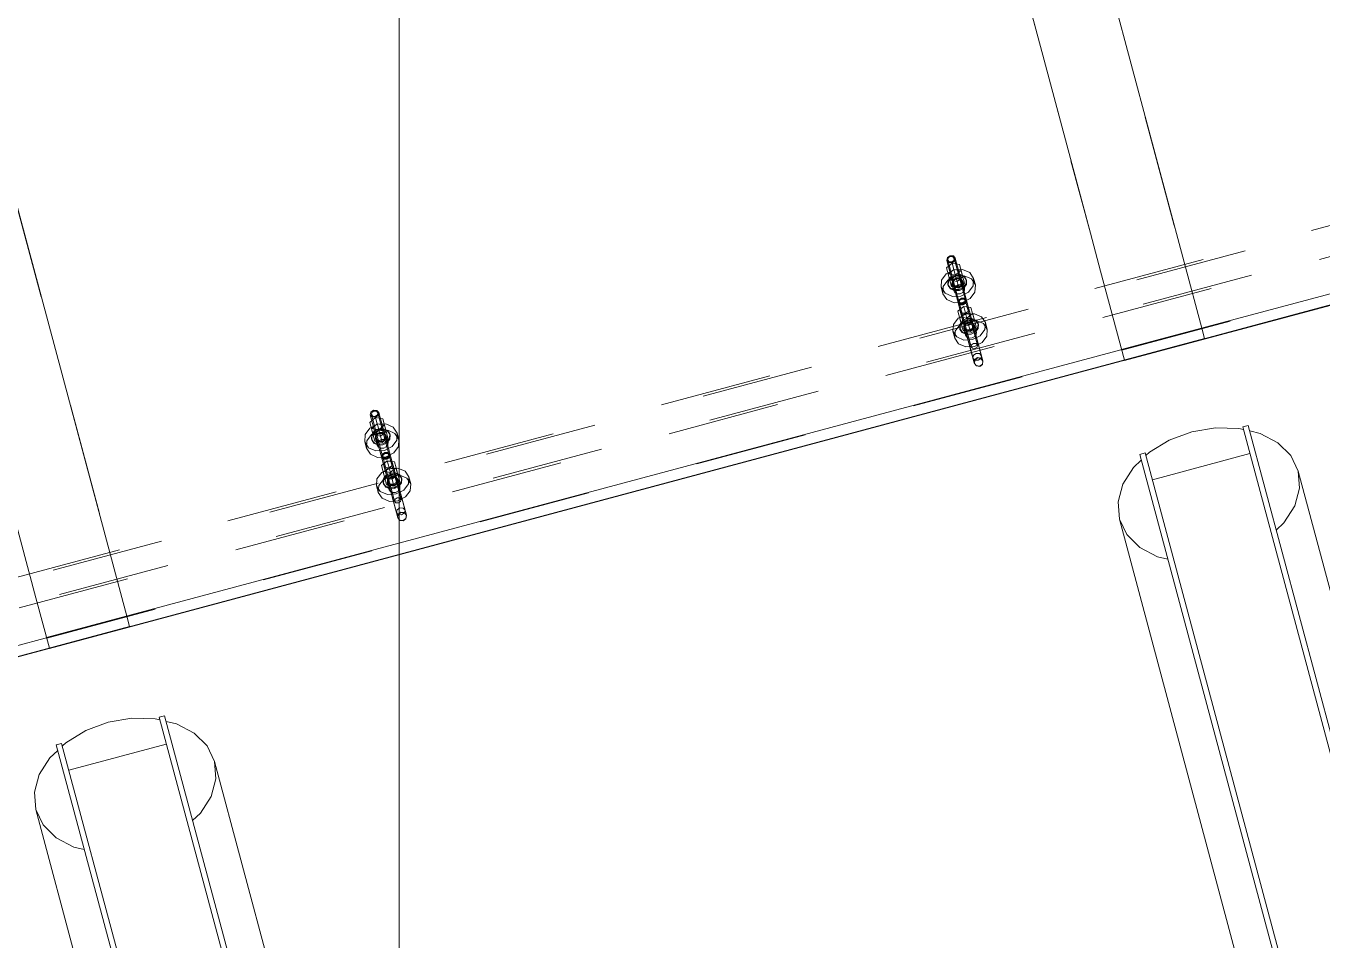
# Model space of a CAD drawing. Header units: millimetres. Extents: x -753 to 90, y 56274 to 56868.
# Drawn here: x -399.14 to -376.03, y 56745.8 to 56762.1 of the extents above; entities that cross this region are included whole.
import ezdxf

# ---------------------------------------------------------------- set-up
doc = ezdxf.new("R2010")
doc.units = ezdxf.units.MM
doc.linetypes.add('XKITLINE00', pattern=[0])
doc.linetypes.add('XKITLINE02', pattern=[4, 2, -2])
doc.layers.add('Grelha', color=4, linetype='Continuous', lineweight=0)
doc.layers.add('Peça', color=2, linetype='Continuous', lineweight=0)

# ---------------------------------------------------------------- blocks, each defined once
blk = doc.blocks.new('*A628')
at = {"layer": 'Grelha', "color": 7, "linetype": 'XKITLINE00', "lineweight": 0}
blk.add_line((-392.488, 56499.327), (-392.488, 56831.55), dxfattribs=at)
blk = doc.blocks.new('*A1365')
at = {"layer": 'Peça', "color": 7, "linetype": 'XKITLINE02', "lineweight": 0}
for p, q in [((-373.542, 56759.123), (-411.02, 56749.082)), ((-410.993, 56749.135), (-373.592, 56759.156)), ((-373.426, 56758.693), (-410.905, 56748.651)), ((-410.854, 56748.619), (-373.454, 56758.639))]:
    blk.add_line(p, q, dxfattribs=at)
blk = doc.blocks.new('*A1368')
at = {"layer": 'Peça', "color": 4, "linetype": 'XKITLINE00', "lineweight": 0}
for p, q in [((-400.426, 56763.092), (-397.341, 56751.577)), ((-417.935, 56746.06), (-397.341, 56751.577)), ((-417.885, 56745.874), (-397.292, 56751.391)), ((-397.29, 56751.385), (-410.846, 56747.753)), ((-397.341, 56751.577), (-397.292, 56751.391)), ((-397.29, 56751.385), (-397.292, 56751.391))]:
    blk.add_line(p, q, dxfattribs=at)
at = {"layer": 'Peça', "color": 7, "linetype": 'XKITLINE02', "lineweight": 0}
for p, q in [((-400.419, 56763.064), (-397.341, 56751.577)), ((-417.933, 56746.053), (-397.34, 56751.57)), ((-397.292, 56751.391), (-397.29, 56751.385))]:
    blk.add_line(p, q, dxfattribs=at)
blk = doc.blocks.new('*A1369')
at = {"layer": 'Peça', "color": 7, "linetype": 'XKITLINE02', "lineweight": 0}
for p, q in [((-373.542, 56759.123), (-411.02, 56749.082)), ((-410.993, 56749.135), (-373.592, 56759.156)), ((-373.426, 56758.693), (-410.905, 56748.651)), ((-410.854, 56748.619), (-373.454, 56758.639))]:
    blk.add_line(p, q, dxfattribs=at)
blk = doc.blocks.new('*A1704')
at = {"layer": 'Peça', "color": 7, "linetype": 'XKITLINE02', "lineweight": 0}
for p, q in [((-382.723, 56757.919), (-382.713, 56757.969)), ((-382.723, 56757.919), (-382.232, 56756.084)), ((-382.689, 56757.882), (-382.723, 56757.919)), ((-382.713, 56757.969), (-382.664, 56758.001)), ((-382.697, 56757.962), (-382.705, 56757.924)), ((-382.705, 56757.924), (-382.507, 56757.186)), ((-382.705, 56757.924), (-382.679, 56757.896)), ((-382.66, 56757.987), (-382.697, 56757.962)), ((-382.63, 56757.878), (-382.689, 56757.882)), ((-382.679, 56757.896), (-382.634, 56757.893)), ((-382.664, 56758.001), (-382.605, 56757.998)), ((-382.615, 56757.984), (-382.66, 56757.987)), ((-382.634, 56757.893), (-382.597, 56757.917)), ((-382.581, 56757.91), (-382.63, 56757.878)), ((-382.589, 56757.955), (-382.615, 56757.984)), ((-382.605, 56757.998), (-382.571, 56757.96)), ((-382.597, 56757.917), (-382.589, 56757.955)), ((-382.589, 56757.955), (-382.391, 56757.217)), ((-382.571, 56757.96), (-382.581, 56757.91)), ((-382.571, 56757.96), (-382.079, 56756.125)), ((-382.507, 56757.186), (-382.499, 56757.224)), ((-382.481, 56757.157), (-382.507, 56757.186)), ((-382.499, 56757.224), (-382.462, 56757.248)), ((-382.437, 56757.155), (-382.481, 56757.157)), ((-382.462, 56757.248), (-382.417, 56757.246)), ((-382.399, 56757.179), (-382.437, 56757.155)), ((-382.417, 56757.246), (-382.391, 56757.217)), ((-382.391, 56757.217), (-382.399, 56757.179)), ((-382.257, 56756.179), (-382.247, 56756.229)), ((-382.247, 56756.229), (-382.197, 56756.261)), ((-382.197, 56756.261), (-382.139, 56756.258)), ((-382.139, 56756.258), (-382.105, 56756.22)), ((-382.223, 56756.142), (-382.257, 56756.179)), ((-382.224, 56756.143), (-382.232, 56756.084)), ((-382.232, 56756.084), (-382.195, 56756.037)), ((-382.176, 56756.18), (-382.224, 56756.143)), ((-382.164, 56756.138), (-382.223, 56756.142)), ((-382.195, 56756.037), (-382.135, 56756.029)), ((-382.116, 56756.172), (-382.176, 56756.18)), ((-382.115, 56756.171), (-382.164, 56756.138)), ((-382.135, 56756.029), (-382.087, 56756.066)), ((-382.079, 56756.125), (-382.116, 56756.172)), ((-382.105, 56756.22), (-382.115, 56756.171)), ((-382.087, 56756.066), (-382.079, 56756.125))]:
    blk.add_line(p, q, dxfattribs=at)
blk = doc.blocks.new('*A1705')
at = {"layer": 'Peça', "color": 4, "linetype": 'XKITLINE00', "lineweight": 0}
for p, q in [((-381.417, 56763.085), (-380.989, 56761.487)), ((-379.607, 56756.328), (-359.013, 56761.845)), ((-379.557, 56756.142), (-358.963, 56761.659)), ((-380.989, 56761.487), (-380.674, 56760.313)), ((-380.674, 56760.313), (-380.162, 56758.402)), ((-380.162, 56758.402), (-379.982, 56757.728)), ((-373.028, 56757.884), (-379.555, 56756.136)), ((-379.982, 56757.728), (-379.557, 56756.142)), ((-379.555, 56756.136), (-379.557, 56756.142))]:
    blk.add_line(p, q, dxfattribs=at)
at = {"layer": 'Peça', "color": 7, "linetype": 'XKITLINE02', "lineweight": 0}
for p, q in [((-380.989, 56761.487), (-381.28, 56762.575)), ((-379.605, 56756.321), (-359.011, 56761.838)), ((-380.834, 56760.911), (-380.674, 56760.313)), ((-380.509, 56759.696), (-380.162, 56758.402)), ((-379.557, 56756.142), (-379.555, 56756.136))]:
    blk.add_line(p, q, dxfattribs=at)
blk = doc.blocks.new('*A1706')
at = {"layer": 'Peça', "color": 4, "linetype": 'XKITLINE00', "lineweight": 0}
for p, q in [((-381.262, 56768.226), (-378.177, 56756.711)), ((-398.771, 56751.194), (-378.177, 56756.711)), ((-378.177, 56756.711), (-378.127, 56756.525)), ((-398.721, 56751.008), (-378.127, 56756.525)), ((-398.719, 56751.002), (-378.126, 56756.519)), ((-378.126, 56756.519), (-378.127, 56756.525)), ((-399.999, 56755.777), (-398.961, 56751.902)), ((-398.961, 56751.902), (-398.721, 56751.008)), ((-398.719, 56751.002), (-398.721, 56751.008))]:
    blk.add_line(p, q, dxfattribs=at)
at = {"layer": 'Peça', "color": 7, "linetype": 'XKITLINE02', "lineweight": 0}
for p, q in [((-381.254, 56768.198), (-378.177, 56756.711)), ((-398.769, 56751.187), (-378.175, 56756.704)), ((-378.127, 56756.525), (-378.126, 56756.519)), ((-398.721, 56751.008), (-398.719, 56751.002))]:
    blk.add_line(p, q, dxfattribs=at)
blk = doc.blocks.new('*A1730')
at = {"layer": 'Peça', "color": 1, "linetype": 'XKITLINE00', "lineweight": 0}
for p, q in [((-378.756, 56754.713), (-378.354, 56754.862)), ((-378.354, 56754.862), (-377.931, 56754.934)), ((-377.931, 56754.934), (-377.517, 56754.925)), ((-377.517, 56754.925), (-377.434, 56754.905)), ((-377.323, 56754.878), (-377.139, 56754.834)), ((-379.111, 56754.498), (-378.756, 56754.713)), ((-377.139, 56754.834), (-376.823, 56754.668)), ((-376.823, 56754.668), (-376.591, 56754.439)), ((-379.173, 56754.439), (-379.111, 56754.498)), ((-376.591, 56754.439), (-376.458, 56754.162)), ((-379.583, 56753.929), (-379.393, 56754.23)), ((-379.393, 56754.23), (-379.255, 56754.361)), ((-376.458, 56754.162), (-376.435, 56753.856)), ((-374.262, 56745.966), (-376.458, 56754.162)), ((-379.67, 56753.614), (-379.583, 56753.929)), ((-376.435, 56753.856), (-376.521, 56753.542)), ((-379.646, 56753.308), (-379.67, 56753.614)), ((-376.521, 56753.542), (-376.712, 56753.24)), ((-379.514, 56753.031), (-379.646, 56753.308)), ((-377.45, 56745.112), (-379.646, 56753.308)), ((-376.712, 56753.24), (-376.849, 56753.11)), ((-379.282, 56752.802), (-379.514, 56753.031)), ((-378.966, 56752.636), (-379.282, 56752.802)), ((-378.781, 56752.592), (-378.966, 56752.636)), ((-374.239, 56745.66), (-374.262, 56745.966)), ((-374.325, 56745.345), (-374.239, 56745.66)), ((-374.516, 56745.044), (-374.325, 56745.345)), ((-377.45, 56745.112), (-377.317, 56744.835)), ((-374.653, 56744.914), (-374.516, 56745.044)), ((-377.317, 56744.835), (-377.085, 56744.606)), ((-377.085, 56744.606), (-376.77, 56744.44)), ((-376.77, 56744.44), (-376.585, 56744.396))]:
    blk.add_line(p, q, dxfattribs=at)
blk = doc.blocks.new('*A1731')
at = {"layer": 'Peça', "color": 1, "linetype": 'XKITLINE00', "lineweight": 0}
for p, q in [((-377.35, 56754.978), (-377.446, 56754.952)), ((-377.446, 56754.952), (-373.651, 56740.786)), ((-377.35, 56754.978), (-373.554, 56740.812)), ((-379.282, 56754.46), (-379.185, 56754.486)), ((-379.282, 56754.46), (-375.486, 56740.294)), ((-379.185, 56754.486), (-375.389, 56740.32)), ((-379.057, 56754.008), (-377.318, 56754.474))]:
    blk.add_line(p, q, dxfattribs=at)
blk = doc.blocks.new('*A1749')
at = {"layer": 'Peça', "color": 1, "linetype": 'XKITLINE00', "lineweight": 0}
for p, q in [((-396.668, 56749.801), (-396.765, 56749.776)), ((-396.765, 56749.776), (-392.969, 56735.61)), ((-396.668, 56749.801), (-392.873, 56735.635)), ((-398.6, 56749.284), (-398.504, 56749.31)), ((-398.504, 56749.31), (-394.708, 56735.144)), ((-398.376, 56748.832), (-396.637, 56749.297)), ((-398.6, 56749.284), (-394.805, 56735.118))]:
    blk.add_line(p, q, dxfattribs=at)
blk = doc.blocks.new('*A1758')
at = {"layer": 'Peça', "color": 1, "linetype": 'XKITLINE00', "lineweight": 0}
for p, q in [((-397.673, 56749.686), (-397.25, 56749.758)), ((-397.25, 56749.758), (-396.835, 56749.748)), ((-398.429, 56749.321), (-398.075, 56749.537)), ((-398.075, 56749.537), (-397.673, 56749.686)), ((-396.835, 56749.748), (-396.752, 56749.729)), ((-396.642, 56749.702), (-396.457, 56749.658)), ((-396.457, 56749.658), (-396.142, 56749.492)), ((-398.491, 56749.263), (-398.429, 56749.321)), ((-396.142, 56749.492), (-395.909, 56749.263)), ((-398.711, 56749.054), (-398.574, 56749.184)), ((-395.909, 56749.263), (-395.777, 56748.986)), ((-398.902, 56748.753), (-398.711, 56749.054)), ((-395.777, 56748.986), (-395.753, 56748.68)), ((-393.581, 56740.79), (-395.777, 56748.986)), ((-398.988, 56748.438), (-398.902, 56748.753)), ((-395.753, 56748.68), (-395.84, 56748.365)), ((-398.965, 56748.132), (-398.988, 56748.438)), ((-395.84, 56748.365), (-396.03, 56748.064)), ((-398.832, 56747.855), (-398.965, 56748.132)), ((-396.768, 56739.936), (-398.965, 56748.132)), ((-396.03, 56748.064), (-396.168, 56747.933)), ((-398.6, 56747.626), (-398.832, 56747.855)), ((-398.284, 56747.46), (-398.6, 56747.626)), ((-398.1, 56747.416), (-398.284, 56747.46)), ((-393.557, 56740.484), (-393.581, 56740.79)), ((-393.643, 56740.169), (-393.557, 56740.484)), ((-393.834, 56739.868), (-393.643, 56740.169)), ((-396.768, 56739.936), (-396.636, 56739.659)), ((-393.972, 56739.737), (-393.834, 56739.868)), ((-396.636, 56739.659), (-396.404, 56739.429)), ((-396.404, 56739.429), (-396.088, 56739.264)), ((-396.088, 56739.264), (-395.904, 56739.22))]:
    blk.add_line(p, q, dxfattribs=at)
blk = doc.blocks.new('*A1764')
at = {"layer": 'Peça', "color": 4, "linetype": 'XKITLINE00', "lineweight": 0}
for p, q in [((-392.788, 56754.459), (-392.799, 56754.411)), ((-392.799, 56754.411), (-392.748, 56754.222)), ((-392.799, 56754.411), (-392.765, 56754.375)), ((-392.738, 56754.491), (-392.788, 56754.459)), ((-392.78, 56754.416), (-392.772, 56754.453)), ((-392.755, 56754.389), (-392.78, 56754.416)), ((-392.772, 56754.453), (-392.734, 56754.477)), ((-392.765, 56754.375), (-392.707, 56754.373)), ((-392.71, 56754.387), (-392.755, 56754.389)), ((-392.68, 56754.488), (-392.738, 56754.491)), ((-392.734, 56754.477), (-392.69, 56754.475)), ((-392.673, 56754.411), (-392.71, 56754.387)), ((-392.707, 56754.373), (-392.657, 56754.404)), ((-392.69, 56754.475), (-392.664, 56754.447)), ((-392.646, 56754.452), (-392.68, 56754.488)), ((-392.664, 56754.447), (-392.673, 56754.411)), ((-392.657, 56754.404), (-392.646, 56754.452)), ((-392.646, 56754.452), (-392.595, 56754.263))]:
    blk.add_line(p, q, dxfattribs=at)
at = {"layer": 'Peça', "color": 7, "linetype": 'XKITLINE02', "lineweight": 0}
for p, q in [((-392.78, 56754.416), (-392.569, 56753.626)), ((-392.664, 56754.447), (-392.453, 56753.657)), ((-392.748, 56754.311), (-392.759, 56754.263)), ((-392.759, 56754.263), (-392.511, 56753.337)), ((-392.759, 56754.263), (-392.725, 56754.227)), ((-392.699, 56754.343), (-392.748, 56754.311)), ((-392.748, 56754.222), (-392.666, 56753.916)), ((-392.725, 56754.227), (-392.667, 56754.224)), ((-392.64, 56754.34), (-392.699, 56754.343)), ((-392.667, 56754.224), (-392.617, 56754.256)), ((-392.606, 56754.304), (-392.64, 56754.34)), ((-392.617, 56754.256), (-392.606, 56754.304)), ((-392.606, 56754.304), (-392.358, 56753.378)), ((-392.595, 56754.263), (-392.513, 56753.957)), ((-392.523, 56753.687), (-392.56, 56753.662)), ((-392.478, 56753.684), (-392.523, 56753.687)), ((-392.453, 56753.657), (-392.478, 56753.684)), ((-392.56, 56753.662), (-392.569, 56753.626)), ((-392.569, 56753.626), (-392.543, 56753.599)), ((-392.543, 56753.599), (-392.499, 56753.597)), ((-392.499, 56753.597), (-392.461, 56753.621)), ((-392.461, 56753.621), (-392.453, 56753.657)), ((-392.511, 56753.337), (-392.516, 56753.355)), ((-392.503, 56753.396), (-392.511, 56753.337)), ((-392.474, 56753.289), (-392.511, 56753.337)), ((-392.455, 56753.433), (-392.503, 56753.396)), ((-392.474, 56753.289), (-392.414, 56753.281)), ((-392.395, 56753.425), (-392.455, 56753.433)), ((-392.414, 56753.281), (-392.366, 56753.318)), ((-392.358, 56753.378), (-392.395, 56753.425)), ((-392.366, 56753.318), (-392.358, 56753.378)), ((-392.358, 56753.378), (-392.363, 56753.396))]:
    blk.add_line(p, q, dxfattribs=at)
blk = doc.blocks.new('*A1765')
at = {"layer": 'Peça', "color": 7, "linetype": 'XKITLINE02', "lineweight": 0}
for p, q in [((-393.001, 56755.165), (-392.99, 56755.215)), ((-393.001, 56755.165), (-392.509, 56753.33)), ((-392.967, 56755.128), (-393.001, 56755.165)), ((-392.99, 56755.215), (-392.941, 56755.248)), ((-392.974, 56755.208), (-392.982, 56755.17)), ((-392.785, 56754.432), (-392.982, 56755.17)), ((-392.982, 56755.17), (-392.957, 56755.142)), ((-392.937, 56755.233), (-392.974, 56755.208)), ((-392.908, 56755.124), (-392.967, 56755.128)), ((-392.957, 56755.142), (-392.912, 56755.139)), ((-392.941, 56755.248), (-392.882, 56755.244)), ((-392.892, 56755.23), (-392.937, 56755.233)), ((-392.912, 56755.139), (-392.875, 56755.164)), ((-392.859, 56755.157), (-392.908, 56755.124)), ((-392.866, 56755.201), (-392.892, 56755.23)), ((-392.882, 56755.244), (-392.848, 56755.206)), ((-392.875, 56755.164), (-392.866, 56755.201)), ((-392.669, 56754.463), (-392.866, 56755.201)), ((-392.848, 56755.206), (-392.859, 56755.157)), ((-392.848, 56755.206), (-392.357, 56753.371)), ((-392.785, 56754.432), (-392.777, 56754.47)), ((-392.759, 56754.404), (-392.785, 56754.432)), ((-392.777, 56754.47), (-392.739, 56754.495)), ((-392.714, 56754.401), (-392.759, 56754.404)), ((-392.739, 56754.495), (-392.695, 56754.492)), ((-392.677, 56754.426), (-392.714, 56754.401)), ((-392.695, 56754.492), (-392.669, 56754.463)), ((-392.669, 56754.463), (-392.677, 56754.426)), ((-392.535, 56753.425), (-392.524, 56753.475)), ((-392.524, 56753.475), (-392.475, 56753.508)), ((-392.475, 56753.508), (-392.416, 56753.504)), ((-392.416, 56753.504), (-392.382, 56753.466)), ((-392.382, 56753.466), (-392.393, 56753.417)), ((-392.501, 56753.388), (-392.535, 56753.425)), ((-392.501, 56753.39), (-392.509, 56753.33)), ((-392.509, 56753.33), (-392.473, 56753.283)), ((-392.453, 56753.426), (-392.501, 56753.39)), ((-392.442, 56753.384), (-392.501, 56753.388)), ((-392.473, 56753.283), (-392.413, 56753.275)), ((-392.393, 56753.419), (-392.453, 56753.426)), ((-392.393, 56753.417), (-392.442, 56753.384)), ((-392.413, 56753.275), (-392.365, 56753.312)), ((-392.357, 56753.371), (-392.393, 56753.419)), ((-392.365, 56753.312), (-392.357, 56753.371))]:
    blk.add_line(p, q, dxfattribs=at)
blk = doc.blocks.new('*A1776')
at = {"layer": 'Peça', "color": 7, "linetype": 'XKITLINE02', "lineweight": 0}
for p, q in [((-392.977, 56754.919), (-392.876, 56755.004)), ((-392.977, 56754.919), (-392.918, 56754.697)), ((-392.845, 56754.89), (-392.947, 56754.805)), ((-392.845, 56754.89), (-392.876, 56755.004)), ((-392.876, 56755.004), (-392.745, 56754.981)), ((-392.715, 56754.867), (-392.845, 56754.89)), ((-392.716, 56754.872), (-392.818, 56754.787)), ((-392.686, 56754.759), (-392.745, 56754.981)), ((-392.818, 56754.787), (-392.948, 56754.81)), ((-392.918, 56754.697), (-392.787, 56754.674)), ((-392.787, 56754.674), (-392.818, 56754.787)), ((-392.787, 56754.674), (-392.686, 56754.759))]:
    blk.add_line(p, q, dxfattribs=at)
blk = doc.blocks.new('*A1777')
at = {"layer": 'Peça', "color": 7, "linetype": 'XKITLINE02', "lineweight": 0}
for p, q in [((-392.976, 56754.81), (-392.929, 56754.875)), ((-392.924, 56754.857), (-392.971, 56754.792)), ((-392.929, 56754.875), (-392.852, 56754.915)), ((-392.847, 56754.897), (-392.924, 56754.857)), ((-392.835, 56754.852), (-392.876, 56754.831)), ((-392.852, 56754.915), (-392.765, 56754.919)), ((-392.76, 56754.901), (-392.847, 56754.897)), ((-392.789, 56754.854), (-392.835, 56754.852)), ((-392.83, 56754.834), (-392.784, 56754.836)), ((-392.75, 56754.837), (-392.789, 56754.854)), ((-392.784, 56754.836), (-392.745, 56754.819)), ((-392.765, 56754.919), (-392.692, 56754.886)), ((-392.687, 56754.868), (-392.76, 56754.901)), ((-392.729, 56754.805), (-392.75, 56754.837)), ((-392.692, 56754.886), (-392.652, 56754.826)), ((-392.647, 56754.808), (-392.687, 56754.868)), ((-392.98, 56754.738), (-392.976, 56754.81)), ((-392.976, 56754.72), (-392.98, 56754.738)), ((-392.941, 56754.677), (-392.98, 56754.738)), ((-392.971, 56754.792), (-392.976, 56754.72)), ((-392.976, 56754.72), (-392.936, 56754.659)), ((-392.868, 56754.645), (-392.941, 56754.677)), ((-392.936, 56754.659), (-392.863, 56754.627)), ((-392.901, 56754.797), (-392.903, 56754.759)), ((-392.898, 56754.74), (-392.903, 56754.759)), ((-392.903, 56754.759), (-392.882, 56754.727)), ((-392.876, 56754.831), (-392.901, 56754.797)), ((-392.898, 56754.74), (-392.896, 56754.779)), ((-392.877, 56754.708), (-392.898, 56754.74)), ((-392.896, 56754.779), (-392.871, 56754.813)), ((-392.882, 56754.727), (-392.843, 56754.709)), ((-392.839, 56754.691), (-392.877, 56754.708)), ((-392.871, 56754.813), (-392.83, 56754.834)), ((-392.781, 56754.649), (-392.868, 56754.645)), ((-392.863, 56754.627), (-392.776, 56754.631)), ((-392.843, 56754.709), (-392.797, 56754.712)), ((-392.793, 56754.693), (-392.839, 56754.691)), ((-392.797, 56754.712), (-392.756, 56754.733)), ((-392.752, 56754.715), (-392.793, 56754.693)), ((-392.703, 56754.689), (-392.781, 56754.649)), ((-392.776, 56754.631), (-392.698, 56754.671)), ((-392.756, 56754.733), (-392.732, 56754.767)), ((-392.727, 56754.749), (-392.752, 56754.715)), ((-392.745, 56754.819), (-392.724, 56754.787)), ((-392.732, 56754.767), (-392.729, 56754.805)), ((-392.724, 56754.787), (-392.729, 56754.805)), ((-392.724, 56754.787), (-392.727, 56754.749)), ((-392.656, 56754.754), (-392.703, 56754.689)), ((-392.698, 56754.671), (-392.651, 56754.735)), ((-392.652, 56754.826), (-392.656, 56754.754)), ((-392.647, 56754.808), (-392.652, 56754.826)), ((-392.651, 56754.735), (-392.647, 56754.808))]:
    blk.add_line(p, q, dxfattribs=at)
blk = doc.blocks.new('*A1778')
at = {"layer": 'Peça', "color": 7, "linetype": 'XKITLINE02', "lineweight": 0}
for p, q in [((-393.094, 56754.814), (-393.011, 56754.928)), ((-393.011, 56754.928), (-392.874, 56754.998)), ((-392.844, 56754.885), (-392.98, 56754.814)), ((-392.832, 56754.842), (-392.878, 56754.819)), ((-392.874, 56754.998), (-392.721, 56755.006)), ((-392.69, 56754.892), (-392.844, 56754.885)), ((-392.781, 56754.844), (-392.832, 56754.842)), ((-392.738, 56754.825), (-392.781, 56754.844)), ((-392.721, 56755.006), (-392.592, 56754.948)), ((-392.561, 56754.835), (-392.69, 56754.892)), ((-392.592, 56754.948), (-392.522, 56754.841)), ((-392.522, 56754.841), (-392.529, 56754.714)), ((-392.491, 56754.728), (-392.522, 56754.841)), ((-393.101, 56754.686), (-393.094, 56754.814)), ((-393.071, 56754.573), (-393.101, 56754.686)), ((-393.031, 56754.579), (-393.101, 56754.686)), ((-393.063, 56754.7), (-393.071, 56754.573)), ((-392.98, 56754.814), (-393.063, 56754.7)), ((-392.905, 56754.78), (-392.908, 56754.738)), ((-392.878, 56754.624), (-392.908, 56754.738)), ((-392.908, 56754.738), (-392.885, 56754.702)), ((-392.878, 56754.819), (-392.905, 56754.78)), ((-392.885, 56754.702), (-392.842, 56754.683)), ((-392.878, 56754.624), (-392.875, 56754.667)), ((-392.854, 56754.589), (-392.878, 56754.624)), ((-392.875, 56754.667), (-392.847, 56754.705)), ((-392.847, 56754.705), (-392.802, 56754.728)), ((-392.842, 56754.683), (-392.79, 56754.686)), ((-392.802, 56754.728), (-392.751, 56754.731)), ((-392.79, 56754.686), (-392.745, 56754.709)), ((-392.751, 56754.731), (-392.708, 56754.712)), ((-392.745, 56754.709), (-392.717, 56754.747)), ((-392.715, 56754.79), (-392.738, 56754.825)), ((-392.717, 56754.747), (-392.715, 56754.79)), ((-392.684, 56754.676), (-392.715, 56754.79)), ((-392.687, 56754.634), (-392.715, 56754.595)), ((-392.708, 56754.712), (-392.684, 56754.676)), ((-392.684, 56754.676), (-392.687, 56754.634)), ((-392.529, 56754.714), (-392.612, 56754.6)), ((-392.491, 56754.728), (-392.561, 56754.835)), ((-392.499, 56754.6), (-392.491, 56754.728)), ((-393.071, 56754.573), (-393, 56754.466)), ((-392.902, 56754.522), (-393.031, 56754.579)), ((-393, 56754.466), (-392.871, 56754.408)), ((-392.749, 56754.529), (-392.902, 56754.522)), ((-392.871, 56754.408), (-392.718, 56754.416)), ((-392.811, 56754.57), (-392.854, 56754.589)), ((-392.76, 56754.572), (-392.811, 56754.57)), ((-392.715, 56754.595), (-392.76, 56754.572)), ((-392.612, 56754.6), (-392.749, 56754.529)), ((-392.718, 56754.416), (-392.582, 56754.486)), ((-392.582, 56754.486), (-392.499, 56754.6))]:
    blk.add_line(p, q, dxfattribs=at)
blk = doc.blocks.new('*A1779')
at = {"layer": 'Peça', "color": 4, "linetype": 'XKITLINE00', "lineweight": 0}
for p, q in [((-392.767, 56754.292), (-392.802, 56754.263)), ((-392.802, 56754.263), (-392.741, 56754.038)), ((-392.774, 56754.159), (-392.644, 56754.138)), ((-392.644, 56754.138), (-392.542, 56754.222)), ((-392.614, 56754.333), (-392.57, 56754.326)), ((-392.57, 56754.326), (-392.542, 56754.222)), ((-392.542, 56754.222), (-392.509, 56754.1)), ((-392.611, 56754.017), (-392.741, 56754.038)), ((-392.611, 56754.017), (-392.644, 56754.138)), ((-392.509, 56754.1), (-392.611, 56754.017))]:
    blk.add_line(p, q, dxfattribs=at)
at = {"layer": 'Peça', "color": 7, "linetype": 'XKITLINE02', "lineweight": 0}
for p, q in [((-392.769, 56754.142), (-392.667, 56754.225)), ((-392.7, 56754.347), (-392.767, 56754.292)), ((-392.667, 56754.225), (-392.7, 56754.347)), ((-392.7, 56754.347), (-392.614, 56754.333)), ((-392.667, 56754.225), (-392.537, 56754.204))]:
    blk.add_line(p, q, dxfattribs=at)
blk = doc.blocks.new('*A1780')
at = {"layer": 'Peça', "color": 7, "linetype": 'XKITLINE02', "lineweight": 0}
for p, q in [((-392.667, 56754.225), (-392.769, 56754.142)), ((-392.634, 56754.103), (-392.667, 56754.225)), ((-392.537, 56754.204), (-392.667, 56754.225)), ((-392.537, 56754.204), (-392.509, 56754.1)), ((-392.769, 56754.142), (-392.741, 56754.038)), ((-392.736, 56754.02), (-392.634, 56754.103)), ((-392.634, 56754.103), (-392.505, 56754.082))]:
    blk.add_line(p, q, dxfattribs=at)
at = {"layer": 'Peça', "color": 4, "linetype": 'XKITLINE00', "lineweight": 0}
for p, q in [((-392.611, 56754.017), (-392.741, 56754.038)), ((-392.741, 56754.038), (-392.709, 56753.916)), ((-392.579, 56753.895), (-392.709, 56753.916)), ((-392.611, 56754.017), (-392.509, 56754.1)), ((-392.579, 56753.895), (-392.611, 56754.017)), ((-392.477, 56753.978), (-392.579, 56753.895)), ((-392.509, 56754.1), (-392.477, 56753.978))]:
    blk.add_line(p, q, dxfattribs=at)
blk = doc.blocks.new('*A1781')
at = {"layer": 'Peça', "color": 4, "linetype": 'XKITLINE00', "lineweight": 0}
for p, q in [((-392.766, 56754.025), (-392.771, 56753.955)), ((-392.766, 56753.936), (-392.771, 56753.955)), ((-392.771, 56753.955), (-392.732, 56753.897)), ((-392.745, 56754.053), (-392.766, 56754.025)), ((-392.726, 56753.878), (-392.766, 56753.936)), ((-392.513, 56754.115), (-392.481, 56754.101)), ((-392.495, 56753.911), (-392.447, 56753.974)), ((-392.442, 56753.954), (-392.49, 56753.891)), ((-392.442, 56754.043), (-392.481, 56754.101)), ((-392.447, 56753.974), (-392.442, 56754.043)), ((-392.437, 56754.024), (-392.442, 56754.043)), ((-392.437, 56754.024), (-392.442, 56753.954)), ((-392.732, 56753.897), (-392.659, 56753.867)), ((-392.654, 56753.847), (-392.726, 56753.878)), ((-392.659, 56753.867), (-392.572, 56753.872)), ((-392.567, 56753.852), (-392.654, 56753.847)), ((-392.572, 56753.872), (-392.495, 56753.911)), ((-392.49, 56753.891), (-392.567, 56753.852))]:
    blk.add_line(p, q, dxfattribs=at)
at = {"layer": 'Peça', "color": 7, "linetype": 'XKITLINE02', "lineweight": 0}
for p, q in [((-392.766, 56753.936), (-392.761, 56754.006)), ((-392.761, 56754.006), (-392.713, 56754.068)), ((-392.718, 56754.088), (-392.745, 56754.053)), ((-392.641, 56754.127), (-392.718, 56754.088)), ((-392.713, 56754.068), (-392.636, 56754.108)), ((-392.694, 56753.976), (-392.691, 56754.013)), ((-392.688, 56753.957), (-392.694, 56753.976)), ((-392.673, 56753.945), (-392.694, 56753.976)), ((-392.691, 56754.013), (-392.666, 56754.046)), ((-392.686, 56753.994), (-392.688, 56753.957)), ((-392.688, 56753.957), (-392.668, 56753.926)), ((-392.661, 56754.027), (-392.686, 56753.994)), ((-392.634, 56753.929), (-392.673, 56753.945)), ((-392.668, 56753.926), (-392.629, 56753.91)), ((-392.666, 56754.046), (-392.625, 56754.067)), ((-392.619, 56754.047), (-392.661, 56754.027)), ((-392.554, 56754.132), (-392.641, 56754.127)), ((-392.636, 56754.108), (-392.549, 56754.112)), ((-392.588, 56753.932), (-392.634, 56753.929)), ((-392.629, 56753.91), (-392.583, 56753.912)), ((-392.625, 56754.067), (-392.579, 56754.07)), ((-392.574, 56754.05), (-392.619, 56754.047)), ((-392.547, 56753.952), (-392.588, 56753.932)), ((-392.583, 56753.912), (-392.542, 56753.933)), ((-392.579, 56754.07), (-392.54, 56754.053)), ((-392.574, 56754.05), (-392.556, 56754.043)), ((-392.556, 56754.043), (-392.535, 56754.034)), ((-392.554, 56754.132), (-392.513, 56754.115)), ((-392.549, 56754.112), (-392.476, 56754.082)), ((-392.522, 56753.986), (-392.547, 56753.952)), ((-392.542, 56753.933), (-392.517, 56753.966)), ((-392.54, 56754.053), (-392.52, 56754.023)), ((-392.514, 56754.003), (-392.535, 56754.034)), ((-392.52, 56754.023), (-392.522, 56753.986)), ((-392.514, 56754.003), (-392.52, 56754.023)), ((-392.517, 56753.966), (-392.514, 56754.003)), ((-392.476, 56754.082), (-392.437, 56754.024))]:
    blk.add_line(p, q, dxfattribs=at)
blk = doc.blocks.new('*A1782')
at = {"layer": 'Peça', "color": 4, "linetype": 'XKITLINE00', "lineweight": 0}
for p, q in [((-392.771, 56754.15), (-392.798, 56754.136)), ((-392.509, 56754.214), (-392.539, 56754.212)), ((-392.381, 56754.16), (-392.509, 56754.214)), ((-392.312, 56754.058), (-392.381, 56754.16)), ((-392.882, 56754.025), (-392.891, 56753.902)), ((-392.798, 56754.136), (-392.882, 56754.025)), ((-392.404, 56753.824), (-392.32, 56753.935)), ((-392.32, 56753.935), (-392.312, 56754.058)), ((-392.279, 56753.936), (-392.312, 56754.058)), ((-392.279, 56753.936), (-392.288, 56753.813)), ((-392.859, 56753.781), (-392.891, 56753.902)), ((-392.891, 56753.902), (-392.822, 56753.8)), ((-392.79, 56753.678), (-392.859, 56753.781)), ((-392.822, 56753.8), (-392.694, 56753.746)), ((-392.694, 56753.746), (-392.541, 56753.755)), ((-392.541, 56753.755), (-392.404, 56753.824)), ((-392.372, 56753.702), (-392.508, 56753.633)), ((-392.288, 56753.813), (-392.372, 56753.702)), ((-392.661, 56753.624), (-392.79, 56753.678)), ((-392.508, 56753.633), (-392.661, 56753.624))]:
    blk.add_line(p, q, dxfattribs=at)
at = {"layer": 'Peça', "color": 7, "linetype": 'XKITLINE02', "lineweight": 0}
for p, q in [((-392.662, 56754.205), (-392.771, 56754.15)), ((-392.539, 56754.212), (-392.662, 56754.205)), ((-392.85, 56753.904), (-392.766, 56754.015)), ((-392.766, 56754.015), (-392.629, 56754.084)), ((-392.698, 56753.954), (-392.695, 56753.995)), ((-392.698, 56753.954), (-392.665, 56753.832)), ((-392.675, 56753.92), (-392.698, 56753.954)), ((-392.695, 56753.995), (-392.667, 56754.032)), ((-392.632, 56753.902), (-392.675, 56753.92)), ((-392.667, 56754.032), (-392.621, 56754.055)), ((-392.589, 56753.933), (-392.635, 56753.91)), ((-392.629, 56754.084), (-392.476, 56754.092)), ((-392.621, 56754.055), (-392.57, 56754.058)), ((-392.538, 56753.936), (-392.589, 56753.933)), ((-392.536, 56753.928), (-392.581, 56753.905)), ((-392.57, 56754.058), (-392.528, 56754.04)), ((-392.495, 56753.918), (-392.538, 56753.936)), ((-392.508, 56753.965), (-392.536, 56753.928)), ((-392.528, 56754.04), (-392.505, 56754.006)), ((-392.505, 56754.006), (-392.508, 56753.965)), ((-392.505, 56754.006), (-392.472, 56753.884)), ((-392.472, 56753.884), (-392.495, 56753.918)), ((-392.476, 56754.092), (-392.348, 56754.038)), ((-392.348, 56754.038), (-392.279, 56753.936)), ((-392.859, 56753.781), (-392.85, 56753.904)), ((-392.662, 56753.873), (-392.665, 56753.832)), ((-392.665, 56753.832), (-392.642, 56753.798)), ((-392.635, 56753.91), (-392.662, 56753.873)), ((-392.642, 56753.798), (-392.6, 56753.78)), ((-392.581, 56753.905), (-392.632, 56753.902)), ((-392.6, 56753.78), (-392.549, 56753.783)), ((-392.549, 56753.783), (-392.503, 56753.806)), ((-392.503, 56753.806), (-392.475, 56753.843)), ((-392.475, 56753.843), (-392.472, 56753.884))]:
    blk.add_line(p, q, dxfattribs=at)
blk = doc.blocks.new('*A1783')
at = {"layer": 'Peça', "color": 7, "linetype": 'XKITLINE02', "lineweight": 0}
for p, q in [((-393.007, 56755.032), (-392.906, 56755.117)), ((-392.876, 56755.004), (-392.906, 56755.117)), ((-392.906, 56755.117), (-392.776, 56755.094)), ((-392.716, 56754.872), (-392.776, 56755.094)), ((-393.007, 56755.032), (-392.948, 56754.81)), ((-392.848, 56754.901), (-392.978, 56754.924)), ((-392.876, 56755.004), (-392.977, 56754.919)), ((-392.745, 56754.981), (-392.876, 56755.004)), ((-392.747, 56754.986), (-392.848, 56754.901)), ((-392.818, 56754.787), (-392.848, 56754.901)), ((-392.818, 56754.787), (-392.716, 56754.872)), ((-392.948, 56754.81), (-392.818, 56754.787))]:
    blk.add_line(p, q, dxfattribs=at)
blk = doc.blocks.new('*A1784')
at = {"layer": 'Peça', "color": 7, "linetype": 'XKITLINE02', "lineweight": 0}
for p, q in [((-382.699, 56757.564), (-382.652, 56757.629)), ((-382.647, 56757.611), (-382.694, 56757.546)), ((-382.652, 56757.629), (-382.574, 56757.669)), ((-382.57, 56757.65), (-382.647, 56757.611)), ((-382.574, 56757.669), (-382.488, 56757.673)), ((-382.483, 56757.655), (-382.57, 56757.65)), ((-382.488, 56757.673), (-382.414, 56757.64)), ((-382.41, 56757.622), (-382.483, 56757.655)), ((-382.414, 56757.64), (-382.375, 56757.58)), ((-382.37, 56757.562), (-382.41, 56757.622)), ((-382.703, 56757.492), (-382.699, 56757.564)), ((-382.698, 56757.474), (-382.703, 56757.492)), ((-382.663, 56757.431), (-382.703, 56757.492)), ((-382.694, 56757.546), (-382.698, 56757.474)), ((-382.698, 56757.474), (-382.658, 56757.413)), ((-382.59, 56757.399), (-382.663, 56757.431)), ((-382.658, 56757.413), (-382.585, 56757.381)), ((-382.624, 56757.551), (-382.626, 56757.512)), ((-382.621, 56757.494), (-382.626, 56757.512)), ((-382.626, 56757.512), (-382.605, 56757.48)), ((-382.599, 56757.585), (-382.624, 56757.551)), ((-382.621, 56757.494), (-382.619, 56757.533)), ((-382.6, 56757.462), (-382.621, 56757.494)), ((-382.619, 56757.533), (-382.594, 56757.567)), ((-382.605, 56757.48), (-382.566, 56757.463)), ((-382.561, 56757.445), (-382.6, 56757.462)), ((-382.558, 56757.606), (-382.599, 56757.585)), ((-382.594, 56757.567), (-382.553, 56757.588)), ((-382.503, 56757.403), (-382.59, 56757.399)), ((-382.585, 56757.381), (-382.498, 56757.385)), ((-382.566, 56757.463), (-382.546, 56757.464)), ((-382.561, 56757.445), (-382.541, 56757.446)), ((-382.512, 56757.608), (-382.558, 56757.606)), ((-382.553, 56757.588), (-382.507, 56757.59)), ((-382.546, 56757.464), (-382.52, 56757.465)), ((-382.541, 56757.446), (-382.515, 56757.447)), ((-382.52, 56757.465), (-382.479, 56757.486)), ((-382.474, 56757.468), (-382.515, 56757.447)), ((-382.473, 56757.591), (-382.512, 56757.608)), ((-382.507, 56757.59), (-382.468, 56757.573)), ((-382.426, 56757.443), (-382.503, 56757.403)), ((-382.498, 56757.385), (-382.421, 56757.425)), ((-382.479, 56757.486), (-382.454, 56757.521)), ((-382.449, 56757.503), (-382.474, 56757.468)), ((-382.452, 56757.559), (-382.473, 56757.591)), ((-382.468, 56757.573), (-382.447, 56757.541)), ((-382.454, 56757.521), (-382.452, 56757.559)), ((-382.447, 56757.541), (-382.452, 56757.559)), ((-382.447, 56757.541), (-382.449, 56757.503)), ((-382.379, 56757.507), (-382.426, 56757.443)), ((-382.421, 56757.425), (-382.41, 56757.44)), ((-382.41, 56757.44), (-382.374, 56757.489)), ((-382.375, 56757.58), (-382.379, 56757.507)), ((-382.37, 56757.562), (-382.375, 56757.58)), ((-382.374, 56757.489), (-382.37, 56757.562))]:
    blk.add_line(p, q, dxfattribs=at)
blk = doc.blocks.new('*A1785')
at = {"layer": 'Peça', "color": 7, "linetype": 'XKITLINE02', "lineweight": 0}
for p, q in [((-382.816, 56757.568), (-382.733, 56757.682)), ((-382.733, 56757.682), (-382.597, 56757.752)), ((-382.566, 56757.638), (-382.703, 56757.568)), ((-382.597, 56757.752), (-382.443, 56757.759)), ((-382.413, 56757.646), (-382.566, 56757.638)), ((-382.443, 56757.759), (-382.314, 56757.702)), ((-382.284, 56757.588), (-382.413, 56757.646)), ((-382.314, 56757.702), (-382.244, 56757.595)), ((-382.824, 56757.44), (-382.816, 56757.568)), ((-382.793, 56757.326), (-382.824, 56757.44)), ((-382.754, 56757.333), (-382.824, 56757.44)), ((-382.786, 56757.454), (-382.793, 56757.326)), ((-382.703, 56757.568), (-382.786, 56757.454)), ((-382.628, 56757.534), (-382.631, 56757.492)), ((-382.6, 56757.378), (-382.631, 56757.492)), ((-382.631, 56757.492), (-382.607, 56757.456)), ((-382.6, 56757.572), (-382.628, 56757.534)), ((-382.607, 56757.456), (-382.564, 56757.437)), ((-382.555, 56757.596), (-382.6, 56757.572)), ((-382.6, 56757.378), (-382.598, 56757.421)), ((-382.577, 56757.343), (-382.6, 56757.378)), ((-382.598, 56757.421), (-382.57, 56757.459)), ((-382.57, 56757.459), (-382.524, 56757.482)), ((-382.564, 56757.437), (-382.513, 56757.439)), ((-382.504, 56757.598), (-382.555, 56757.596)), ((-382.524, 56757.482), (-382.473, 56757.485)), ((-382.513, 56757.439), (-382.468, 56757.463)), ((-382.461, 56757.579), (-382.504, 56757.598)), ((-382.473, 56757.485), (-382.43, 56757.466)), ((-382.468, 56757.463), (-382.44, 56757.501)), ((-382.437, 56757.543), (-382.461, 56757.579)), ((-382.44, 56757.501), (-382.437, 56757.543)), ((-382.407, 56757.43), (-382.437, 56757.543)), ((-382.409, 56757.387), (-382.437, 56757.349)), ((-382.43, 56757.466), (-382.407, 56757.43)), ((-382.407, 56757.43), (-382.409, 56757.387)), ((-382.252, 56757.468), (-382.335, 56757.353)), ((-382.214, 56757.482), (-382.284, 56757.588)), ((-382.244, 56757.595), (-382.252, 56757.468)), ((-382.214, 56757.482), (-382.244, 56757.595)), ((-382.221, 56757.354), (-382.214, 56757.482)), ((-382.793, 56757.326), (-382.723, 56757.22)), ((-382.624, 56757.276), (-382.754, 56757.333)), ((-382.723, 56757.22), (-382.594, 56757.162)), ((-382.471, 56757.283), (-382.624, 56757.276)), ((-382.594, 56757.162), (-382.441, 56757.17)), ((-382.534, 56757.323), (-382.577, 56757.343)), ((-382.483, 56757.326), (-382.534, 56757.323)), ((-382.437, 56757.349), (-382.483, 56757.326)), ((-382.335, 56757.353), (-382.471, 56757.283)), ((-382.441, 56757.17), (-382.304, 56757.24)), ((-382.304, 56757.24), (-382.221, 56757.354))]:
    blk.add_line(p, q, dxfattribs=at)
blk = doc.blocks.new('*A1786')
at = {"layer": 'Peça', "color": 4, "linetype": 'XKITLINE00', "lineweight": 0}
for p, q in [((-382.51, 56757.213), (-382.521, 56757.165)), ((-382.521, 56757.165), (-382.471, 56756.976)), ((-382.521, 56757.165), (-382.488, 56757.129)), ((-382.461, 56757.245), (-382.51, 56757.213)), ((-382.503, 56757.17), (-382.495, 56757.206)), ((-382.477, 56757.143), (-382.503, 56757.17)), ((-382.495, 56757.206), (-382.457, 56757.231)), ((-382.402, 56757.242), (-382.461, 56757.245)), ((-382.457, 56757.231), (-382.413, 56757.228)), ((-382.396, 56757.165), (-382.433, 56757.141)), ((-382.429, 56757.126), (-382.38, 56757.158)), ((-382.413, 56757.228), (-382.387, 56757.201)), ((-382.369, 56757.206), (-382.402, 56757.242)), ((-382.387, 56757.201), (-382.396, 56757.165)), ((-382.38, 56757.158), (-382.369, 56757.206)), ((-382.369, 56757.206), (-382.318, 56757.017)), ((-382.488, 56757.129), (-382.429, 56757.126)), ((-382.433, 56757.141), (-382.477, 56757.143))]:
    blk.add_line(p, q, dxfattribs=at)
at = {"layer": 'Peça', "color": 7, "linetype": 'XKITLINE02', "lineweight": 0}
for p, q in [((-382.503, 56757.17), (-382.291, 56756.38)), ((-382.387, 56757.201), (-382.175, 56756.411)), ((-382.47, 56757.065), (-382.482, 56757.017)), ((-382.482, 56757.017), (-382.233, 56756.091)), ((-382.482, 56757.017), (-382.448, 56756.981)), ((-382.471, 56756.976), (-382.397, 56756.702)), ((-382.421, 56757.096), (-382.47, 56757.065)), ((-382.448, 56756.981), (-382.389, 56756.978)), ((-382.363, 56757.093), (-382.421, 56757.096)), ((-382.389, 56756.978), (-382.34, 56757.01)), ((-382.329, 56757.058), (-382.363, 56757.093)), ((-382.34, 56757.01), (-382.329, 56757.058)), ((-382.329, 56757.058), (-382.081, 56756.131)), ((-382.318, 56757.017), (-382.245, 56756.743)), ((-382.283, 56756.416), (-382.291, 56756.38)), ((-382.291, 56756.38), (-382.266, 56756.353)), ((-382.245, 56756.44), (-382.283, 56756.416)), ((-382.266, 56756.353), (-382.221, 56756.35)), ((-382.201, 56756.438), (-382.245, 56756.44)), ((-382.221, 56756.35), (-382.184, 56756.374)), ((-382.175, 56756.411), (-382.201, 56756.438)), ((-382.184, 56756.374), (-382.175, 56756.411)), ((-382.233, 56756.091), (-382.238, 56756.109)), ((-382.225, 56756.15), (-382.233, 56756.091)), ((-382.197, 56756.043), (-382.233, 56756.091)), ((-382.177, 56756.187), (-382.225, 56756.15)), ((-382.197, 56756.043), (-382.137, 56756.035)), ((-382.118, 56756.179), (-382.177, 56756.187)), ((-382.137, 56756.035), (-382.089, 56756.072)), ((-382.081, 56756.131), (-382.118, 56756.179)), ((-382.089, 56756.072), (-382.081, 56756.131)), ((-382.081, 56756.131), (-382.086, 56756.15))]:
    blk.add_line(p, q, dxfattribs=at)
blk = doc.blocks.new('*A1787')
at = {"layer": 'Peça', "color": 4, "linetype": 'XKITLINE00', "lineweight": 0}
for p, q in [((-382.489, 56757.046), (-382.524, 56757.017)), ((-382.524, 56757.017), (-382.464, 56756.792)), ((-382.366, 56756.892), (-382.264, 56756.975)), ((-382.337, 56757.087), (-382.292, 56757.079)), ((-382.292, 56757.079), (-382.264, 56756.975)), ((-382.264, 56756.975), (-382.232, 56756.854)), ((-382.496, 56756.913), (-382.366, 56756.892)), ((-382.334, 56756.771), (-382.464, 56756.792)), ((-382.334, 56756.771), (-382.366, 56756.892)), ((-382.232, 56756.854), (-382.334, 56756.771))]:
    blk.add_line(p, q, dxfattribs=at)
at = {"layer": 'Peça', "color": 7, "linetype": 'XKITLINE02', "lineweight": 0}
for p, q in [((-382.492, 56756.896), (-382.39, 56756.979)), ((-382.422, 56757.1), (-382.489, 56757.046)), ((-382.39, 56756.979), (-382.422, 56757.1)), ((-382.422, 56757.1), (-382.337, 56757.087)), ((-382.39, 56756.979), (-382.26, 56756.958))]:
    blk.add_line(p, q, dxfattribs=at)
blk = doc.blocks.new('*A1788')
at = {"layer": 'Peça', "color": 7, "linetype": 'XKITLINE02', "lineweight": 0}
for p, q in [((-382.39, 56756.979), (-382.492, 56756.896)), ((-382.357, 56756.857), (-382.39, 56756.979)), ((-382.26, 56756.958), (-382.39, 56756.979)), ((-382.26, 56756.958), (-382.232, 56756.854)), ((-382.464, 56756.792), (-382.492, 56756.896)), ((-382.492, 56756.896), (-382.464, 56756.792)), ((-382.459, 56756.774), (-382.357, 56756.857)), ((-382.357, 56756.857), (-382.227, 56756.836))]:
    blk.add_line(p, q, dxfattribs=at)
at = {"layer": 'Peça', "color": 4, "linetype": 'XKITLINE00', "lineweight": 0}
for p, q in [((-382.334, 56756.771), (-382.464, 56756.792)), ((-382.464, 56756.792), (-382.431, 56756.67)), ((-382.334, 56756.771), (-382.232, 56756.854)), ((-382.301, 56756.649), (-382.334, 56756.771)), ((-382.199, 56756.732), (-382.301, 56756.649)), ((-382.232, 56756.854), (-382.199, 56756.732)), ((-382.301, 56756.649), (-382.431, 56756.67))]:
    blk.add_line(p, q, dxfattribs=at)
blk = doc.blocks.new('*A1789')
at = {"layer": 'Peça', "color": 4, "linetype": 'XKITLINE00', "lineweight": 0}
for p, q in [((-382.488, 56756.779), (-382.493, 56756.709)), ((-382.488, 56756.69), (-382.493, 56756.709)), ((-382.493, 56756.709), (-382.454, 56756.651)), ((-382.468, 56756.806), (-382.488, 56756.779)), ((-382.449, 56756.632), (-382.488, 56756.69)), ((-382.236, 56756.868), (-382.204, 56756.855)), ((-382.217, 56756.665), (-382.17, 56756.727)), ((-382.165, 56756.708), (-382.212, 56756.645)), ((-382.165, 56756.797), (-382.204, 56756.855)), ((-382.17, 56756.727), (-382.165, 56756.797)), ((-382.16, 56756.778), (-382.165, 56756.797)), ((-382.16, 56756.778), (-382.165, 56756.708)), ((-382.454, 56756.651), (-382.382, 56756.621)), ((-382.376, 56756.601), (-382.449, 56756.632)), ((-382.382, 56756.621), (-382.295, 56756.626)), ((-382.29, 56756.606), (-382.376, 56756.601)), ((-382.295, 56756.626), (-382.217, 56756.665)), ((-382.212, 56756.645), (-382.29, 56756.606))]:
    blk.add_line(p, q, dxfattribs=at)
at = {"layer": 'Peça', "color": 7, "linetype": 'XKITLINE02', "lineweight": 0}
for p, q in [((-382.488, 56756.69), (-382.483, 56756.759)), ((-382.483, 56756.759), (-382.436, 56756.822)), ((-382.441, 56756.842), (-382.468, 56756.806)), ((-382.363, 56756.881), (-382.441, 56756.842)), ((-382.436, 56756.822), (-382.358, 56756.861)), ((-382.416, 56756.73), (-382.414, 56756.767)), ((-382.411, 56756.71), (-382.416, 56756.73)), ((-382.395, 56756.699), (-382.416, 56756.73)), ((-382.414, 56756.767), (-382.388, 56756.8)), ((-382.408, 56756.747), (-382.411, 56756.71)), ((-382.411, 56756.71), (-382.39, 56756.68)), ((-382.383, 56756.781), (-382.408, 56756.747)), ((-382.357, 56756.683), (-382.395, 56756.699)), ((-382.388, 56756.8), (-382.347, 56756.821)), ((-382.342, 56756.801), (-382.383, 56756.781)), ((-382.277, 56756.886), (-382.363, 56756.881)), ((-382.358, 56756.861), (-382.271, 56756.866)), ((-382.311, 56756.686), (-382.357, 56756.683)), ((-382.347, 56756.821), (-382.301, 56756.823)), ((-382.296, 56756.804), (-382.342, 56756.801)), ((-382.27, 56756.706), (-382.311, 56756.686)), ((-382.306, 56756.666), (-382.265, 56756.687)), ((-382.301, 56756.823), (-382.263, 56756.807)), ((-382.258, 56756.788), (-382.296, 56756.804)), ((-382.277, 56756.886), (-382.236, 56756.868)), ((-382.271, 56756.866), (-382.199, 56756.836)), ((-382.245, 56756.74), (-382.27, 56756.706)), ((-382.265, 56756.687), (-382.24, 56756.72)), ((-382.263, 56756.807), (-382.242, 56756.776)), ((-382.237, 56756.757), (-382.258, 56756.788)), ((-382.242, 56756.776), (-382.245, 56756.74)), ((-382.237, 56756.757), (-382.242, 56756.776)), ((-382.24, 56756.72), (-382.237, 56756.757)), ((-382.199, 56756.836), (-382.16, 56756.778)), ((-382.39, 56756.68), (-382.352, 56756.664)), ((-382.352, 56756.664), (-382.306, 56756.666))]:
    blk.add_line(p, q, dxfattribs=at)
blk = doc.blocks.new('*A1790')
at = {"layer": 'Peça', "color": 7, "linetype": 'XKITLINE02', "lineweight": 0}
for p, q in [((-382.384, 56756.959), (-382.494, 56756.904)), ((-382.262, 56756.966), (-382.384, 56756.959)), ((-382.573, 56756.658), (-382.489, 56756.768)), ((-382.489, 56756.768), (-382.352, 56756.837)), ((-382.421, 56756.708), (-382.418, 56756.749)), ((-382.421, 56756.708), (-382.388, 56756.586)), ((-382.398, 56756.674), (-382.421, 56756.708)), ((-382.418, 56756.749), (-382.39, 56756.786)), ((-382.39, 56756.786), (-382.344, 56756.809)), ((-382.311, 56756.687), (-382.357, 56756.664)), ((-382.352, 56756.837), (-382.199, 56756.846)), ((-382.344, 56756.809), (-382.293, 56756.812)), ((-382.261, 56756.69), (-382.311, 56756.687)), ((-382.293, 56756.812), (-382.25, 56756.794)), ((-382.218, 56756.672), (-382.261, 56756.69)), ((-382.23, 56756.719), (-382.258, 56756.682)), ((-382.25, 56756.794), (-382.227, 56756.76)), ((-382.227, 56756.76), (-382.23, 56756.719)), ((-382.195, 56756.638), (-382.227, 56756.76)), ((-382.199, 56756.846), (-382.071, 56756.792)), ((-382.071, 56756.792), (-382.002, 56756.69)), ((-382.581, 56756.534), (-382.573, 56756.658)), ((-382.355, 56756.656), (-382.398, 56756.674)), ((-382.385, 56756.627), (-382.388, 56756.586)), ((-382.388, 56756.586), (-382.365, 56756.552)), ((-382.357, 56756.664), (-382.385, 56756.627)), ((-382.365, 56756.552), (-382.322, 56756.534)), ((-382.304, 56756.659), (-382.355, 56756.656)), ((-382.322, 56756.534), (-382.271, 56756.537)), ((-382.258, 56756.682), (-382.304, 56756.659)), ((-382.271, 56756.537), (-382.226, 56756.56)), ((-382.226, 56756.56), (-382.198, 56756.597)), ((-382.195, 56756.638), (-382.218, 56756.672)), ((-382.198, 56756.597), (-382.195, 56756.638))]:
    blk.add_line(p, q, dxfattribs=at)
at = {"layer": 'Peça', "color": 4, "linetype": 'XKITLINE00', "lineweight": 0}
for p, q in [((-382.231, 56756.968), (-382.262, 56756.966)), ((-382.103, 56756.914), (-382.231, 56756.968)), ((-382.605, 56756.779), (-382.614, 56756.656)), ((-382.521, 56756.89), (-382.605, 56756.779)), ((-382.494, 56756.904), (-382.521, 56756.89)), ((-382.127, 56756.577), (-382.043, 56756.688)), ((-382.034, 56756.811), (-382.103, 56756.914)), ((-382.043, 56756.688), (-382.034, 56756.811)), ((-382.002, 56756.69), (-382.034, 56756.811)), ((-382.002, 56756.69), (-382.01, 56756.567)), ((-382.581, 56756.534), (-382.614, 56756.656)), ((-382.614, 56756.656), (-382.545, 56756.554)), ((-382.512, 56756.432), (-382.581, 56756.534)), ((-382.545, 56756.554), (-382.417, 56756.5)), ((-382.417, 56756.5), (-382.264, 56756.509)), ((-382.264, 56756.509), (-382.127, 56756.577)), ((-382.094, 56756.456), (-382.231, 56756.387)), ((-382.01, 56756.567), (-382.094, 56756.456)), ((-382.384, 56756.378), (-382.512, 56756.432)), ((-382.231, 56756.387), (-382.384, 56756.378))]:
    blk.add_line(p, q, dxfattribs=at)
blk = doc.blocks.new('*A1791')
at = {"layer": 'Peça', "color": 7, "linetype": 'XKITLINE02', "lineweight": 0}
for p, q in [((-382.73, 56757.786), (-382.629, 56757.871)), ((-382.598, 56757.758), (-382.629, 56757.871)), ((-382.629, 56757.871), (-382.498, 56757.848)), ((-382.439, 56757.626), (-382.498, 56757.848)), ((-382.73, 56757.786), (-382.671, 56757.564)), ((-382.571, 56757.655), (-382.701, 56757.678)), ((-382.598, 56757.758), (-382.7, 56757.672)), ((-382.468, 56757.734), (-382.598, 56757.758)), ((-382.469, 56757.74), (-382.571, 56757.655)), ((-382.54, 56757.541), (-382.571, 56757.655)), ((-382.54, 56757.541), (-382.439, 56757.626)), ((-382.671, 56757.564), (-382.54, 56757.541))]:
    blk.add_line(p, q, dxfattribs=at)
blk = doc.blocks.new('*A1792')
at = {"layer": 'Peça', "color": 7, "linetype": 'XKITLINE02', "lineweight": 0}
for p, q in [((-382.7, 56757.672), (-382.598, 56757.758)), ((-382.7, 56757.672), (-382.64, 56757.451)), ((-382.568, 56757.644), (-382.669, 56757.559)), ((-382.568, 56757.644), (-382.598, 56757.758)), ((-382.598, 56757.758), (-382.468, 56757.734)), ((-382.437, 56757.621), (-382.568, 56757.644)), ((-382.439, 56757.626), (-382.54, 56757.541)), ((-382.408, 56757.513), (-382.468, 56757.734)), ((-382.54, 56757.541), (-382.671, 56757.564)), ((-382.64, 56757.451), (-382.51, 56757.427)), ((-382.51, 56757.427), (-382.54, 56757.541)), ((-382.51, 56757.427), (-382.408, 56757.513))]:
    blk.add_line(p, q, dxfattribs=at)

msp = doc.modelspace()

# ---------------------------------------------------------------- block references
at = {"lineweight": 0}
for name in ['*A628', '*A1705', '*A1706', '*A1368', '*A1365', '*A1369', '*A1791', '*A1704', '*A1785', '*A1784', '*A1792', '*A1786', '*A1790', '*A1787', '*A1788', '*A1789', '*A1783', '*A1765', '*A1778', '*A1777', '*A1776', '*A1730', '*A1731', '*A1764', '*A1782', '*A1779', '*A1780', '*A1781', '*A1758', '*A1749']:
    msp.add_blockref(name, (0, 0), dxfattribs=at)

doc.saveas('drawing.dxf')
